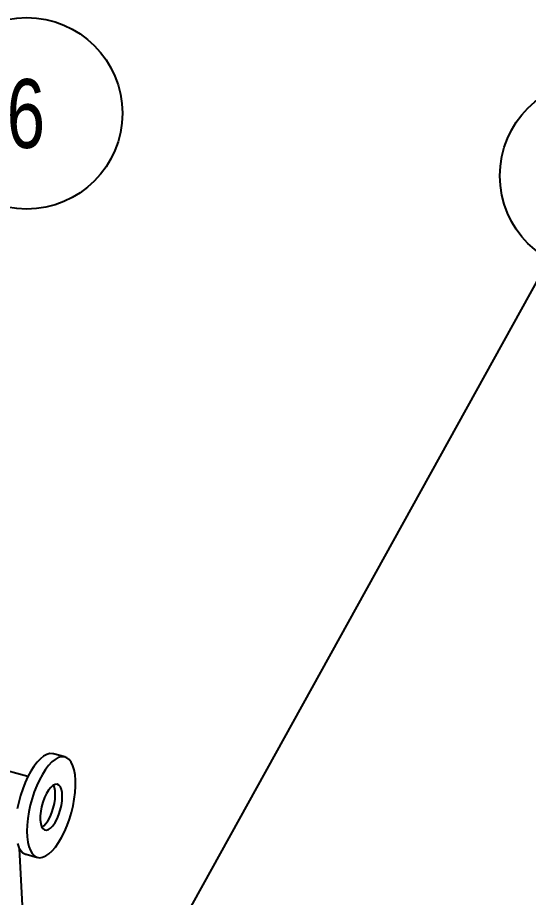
# Model space of a CAD drawing. Extents: x 0 to 8400, y -1608 to 5940.
# Drawn here: x 4195 to 4587, y 3822 to 4499 of the extents above; entities that cross this region are included whole.
import ezdxf

# ---------------------------------------------------------------- set-up
doc = ezdxf.new("R2010")
doc.units = 0
doc.header["$LTSCALE"] = 20
doc.layers.get('0').update_dxf_attribs({"linetype": 'CONTINUOUS'})
doc.layers.add('FORMATO', color=7, linetype='CONTINUOUS')
doc.styles.add('SLDTEXTSTYLE1', font='TXT', dxfattribs={"width": 0.75})
doc.dimstyles.new('SLDDIMSTYLE0', dxfattribs={"dimtxt": 0.18, "dimasz": 60, "dimexe": 0, "dimexo": 0.0625, "dimgap": 0, "dimtad": 0, "dimtih": 1, "dimtoh": 1, "dimdec": 0, "dimrnd": 1e-09, "dimzin": 0, "dimdsep": 46, "dimtxsty": 'Standard', "dimsah": 1, "dimcen": 0.09, "dimadec": 0, "dimazin": 0, "dimtfac": 60, "dimtdec": 0, "dimtofl": 0, "dimtmove": 0, "dimatfit": 3, "dimfxl": 1, "dimtolj": 1, "dimtzin": 0, "dimarcsym": 0})

# ---------------------------------------------------------------- blocks, each defined once
blk = doc.blocks.new('SW_NOTE_0_10')
at = {"layer": 'FORMATO', "color": 0}
blk.add_circle((73.36, 5.72), 73.58, dxfattribs=at)
at = {"layer": 'FORMATO', "color": 0, "insert": (72.83, 32.04), "char_height": 52.92, "attachment_point": 2, "style": 'SLDTEXTSTYLE1'}
blk.add_mtext('6', dxfattribs=at)
blk = doc.blocks.new('SW_NOTE_0_13')
at = {"layer": 'FORMATO', "color": 0}
blk.add_circle((35.61, 64.39), 73.58, dxfattribs=at)
at = {"layer": 'FORMATO', "color": 0, "insert": (34.54, 90.71), "char_height": 52.917, "attachment_point": 2, "style": 'SLDTEXTSTYLE1'}
blk.add_mtext('11', dxfattribs=at)

msp = doc.modelspace()

# ---------------------------------------------------------------- linework, layer by layer
at = {"color": 7, "linetype": 'Continuous'}
for p, q in [((4231.12, 3930.35), (4222.28, 3932.76)), ((4202.72, 3915.28), (4165.33, 3925.44)), ((4199.04, 3806.39), (4196.3, 3859.9)), ((4201.3, 3855.56), (4210.14, 3853.15))]:
    msp.add_line(p, q, dxfattribs=at)
at = {"color": 7, "linetype": 'Continuous', "flags": 128}
for points in [[(4222.28, 3932.76), (4221.73, 3932.88), (4219.53, 3932.91), (4217.2, 3932.25), (4214.77, 3930.92), (4212.29, 3928.92), (4209.8, 3926.31), (4207.34, 3923.12), (4204.96, 3919.41), (4202.71, 3915.25), (4200.61, 3910.72), (4198.72, 3905.89), (4197.06, 3900.85), (4195.66, 3895.7), (4194.55, 3890.51)], [(4230.57, 3930.48), (4228.38, 3930.51), (4226.04, 3929.85), (4223.61, 3928.51), (4221.13, 3926.52), (4218.64, 3923.9), (4216.18, 3920.71), (4213.81, 3917.01), (4211.55, 3912.85), (4209.46, 3908.32), (4207.56, 3903.49), (4205.9, 3898.45), (4204.51, 3893.29), (4203.4, 3888.11), (4202.59, 3882.99), (4202.11, 3878.03), (4201.96, 3873.31), (4202.15, 3868.92), (4202.66, 3864.94), (4203.49, 3861.43), (4204.63, 3858.47), (4206.06, 3856.1), (4207.74, 3854.37), (4209.66, 3853.31), (4211.77, 3852.93), (4214.04, 3853.24), (4216.42, 3854.24), (4218.89, 3855.91), (4221.38, 3858.22), (4223.86, 3861.13), (4226.28, 3864.59), (4228.6, 3868.53), (4230.78, 3872.88), (4232.78, 3877.57), (4234.56, 3882.52), (4236.09, 3887.63), (4237.35, 3892.81), (4238.31, 3897.97), (4238.95, 3903.03), (4239.26, 3907.88), (4239.25, 3912.44), (4238.9, 3916.64), (4238.22, 3920.39), (4237.24, 3923.63), (4235.95, 3926.3), (4234.39, 3928.35), (4232.59, 3929.75), (4230.57, 3930.48)], [(4225.15, 3909.37), (4223.61, 3909.27), (4221.95, 3908.45), (4220.24, 3906.95), (4218.54, 3904.83), (4216.92, 3902.17), (4215.46, 3899.08), (4214.21, 3895.7), (4213.22, 3892.15), (4212.54, 3888.59), (4212.18, 3885.15), (4212.18, 3881.99), (4212.52, 3879.23), (4213.19, 3876.98), (4214.16, 3875.33), (4215.4, 3874.36), (4216.86, 3874.1), (4218.47, 3874.56), (4220.17, 3875.72), (4221.88, 3877.55), (4223.55, 3879.95), (4225.09, 3882.84), (4226.46, 3886.09), (4227.58, 3889.57), (4228.42, 3893.15), (4228.94, 3896.66), (4229.12, 3899.98), (4228.96, 3902.96), (4228.45, 3905.48), (4227.62, 3907.44), (4226.51, 3908.75), (4225.15, 3909.37)], [(4213.49, 3876.35), (4214.86, 3877.34), (4216.56, 3879.14), (4218.21, 3881.52), (4219.74, 3884.38), (4221.09, 3887.59), (4222.2, 3891.04), (4223.03, 3894.57), (4223.55, 3898.05), (4223.72, 3901.33), (4223.56, 3904.28), (4223.06, 3906.77), (4222.27, 3908.66)], [(4194.65, 3863.84), (4195.79, 3860.88), (4197.21, 3858.51), (4198.9, 3856.78), (4200.81, 3855.71), (4201.3, 3855.56)]]:
    msp.add_lwpolyline(points, dxfattribs=at)

# ---------------------------------------------------------------- block references
at = {"layer": 'FORMATO'}
for name, p in [('SW_NOTE_0_10', (4128.32, 4419.4)), ('SW_NOTE_0_13', (4603.04, 4312.71))]:
    msp.add_blockref(name, p, dxfattribs=at)

# ---------------------------------------------------------------- leaders
msp.add_leader([(4265.96, 3703.2), (4603.04, 4312.71)], dimstyle='SLDDIMSTYLE0', dxfattribs=at)

doc.saveas('drawing.dxf')
